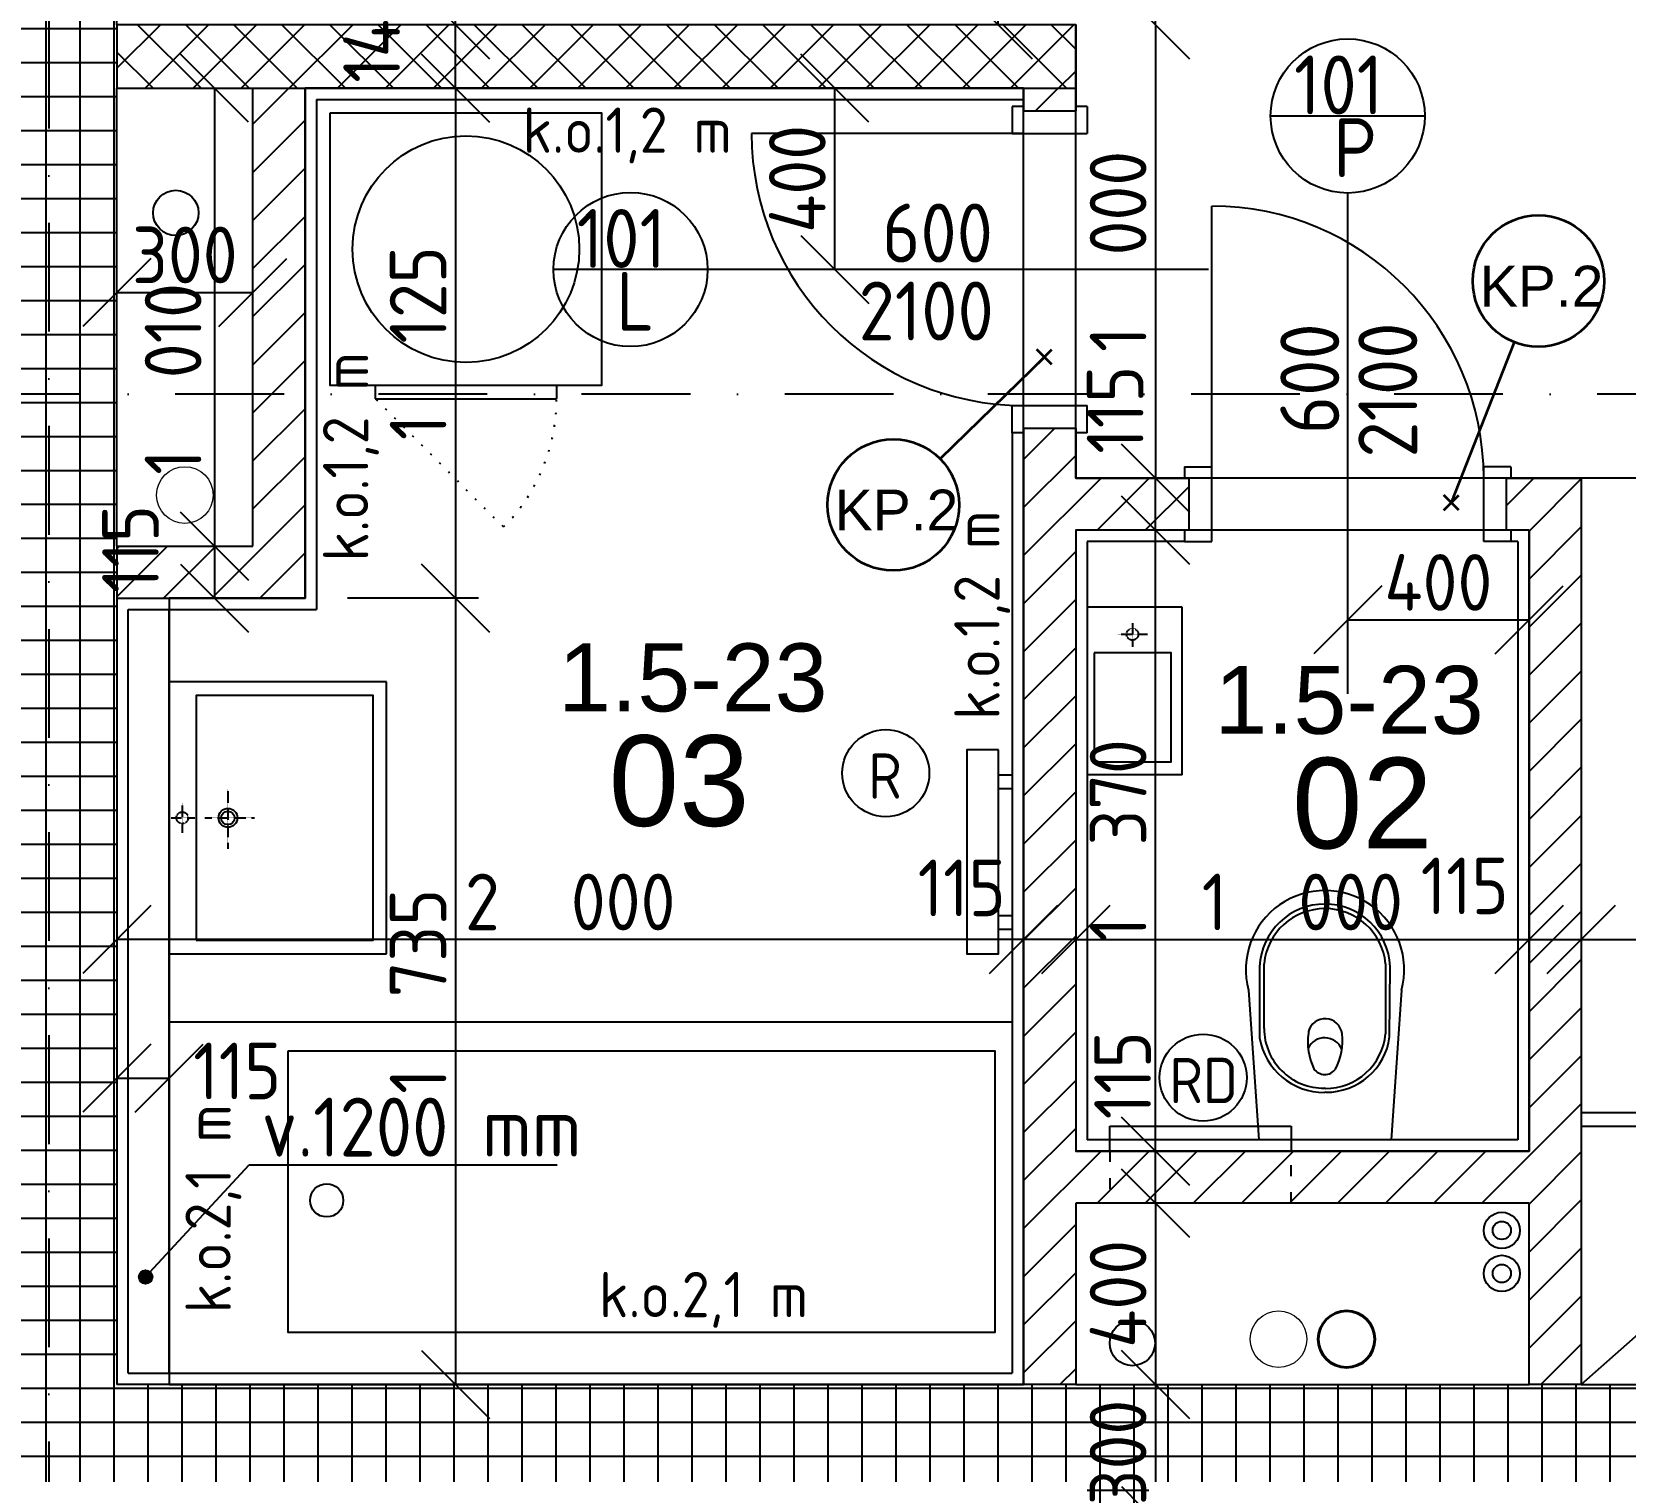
# Model space of a CAD drawing. Extents: x 4511820 to 5180432, y -1526536 to -944957.
# Drawn here: x 5142795 to 5146309, y -1297136 to -1293961 of the extents above; entities that cross this region are included whole.
import ezdxf

# ---------------------------------------------------------------- set-up
doc = ezdxf.new("R2010")
doc.units = 0
doc.header["$MEASUREMENT"] = 0
for name, pattern in [('ACAD_ISO03W100', [30, 12, -18]), ('ACAD_ISO07W100', [3.5, 0.5, -3]), ('BODKOCIARKOVANA_3', [5.6, 3, -1.3, 0, -1.3]), ('DASHED', [0.75, 0.5, -0.25])]:
    doc.linetypes.add(name, pattern=pattern)
doc.layers.get('0').update_dxf_attribs({"linetype": 'CONTINUOUS'})
doc.layers.get('Defpoints').update_dxf_attribs({"color": 61, "linetype": 'CONTINUOUS'})
for name, color, linetype in [('DVERE', 45, 'CONTINUOUS'), ('KÓTY', 4, 'CONTINUOUS'), ('MÚRY', 1, 'CONTINUOUS'), ('osi', 253, 'CONTINUOUS'), ('Plochy', 41, 'CONTINUOUS'), ('POPIS', 7, 'CONTINUOUS'), ('TENKÁ', 7, 'CONTINUOUS'), ('tzb', 153, 'CONTINUOUS'), ('Z-Kúrenie', 101, 'CONTINUOUS'), ('ZARIADENIE', 47, 'CONTINUOUS'), ('ZARIADENIE1', 145, 'CONTINUOUS'), ('ZARIADOVACIE', 144, 'CONTINUOUS'), ('zz-vetr', 52, 'CONTINUOUS'), ('ŠRAFY', 82, 'CONTINUOUS')]:
    doc.layers.add(name, color=color, linetype=linetype)
for name, color, linetype, lineweight in [('preklady', 74, 'CONTINUOUS', 35), ('zz-kanal-daždová', 136, 'CONTINUOUS', 40), ('zz-kanal-splaskova', 37, 'CONTINUOUS', 18)]:
    doc.layers.add(name, color=color, linetype=linetype, lineweight=lineweight)
doc.styles.add('ARIAL', font='arial.ttf')
doc.styles.add('STYLE1', font='isocp.shx')
doc.dimstyles.new('STANDARD-50', dxfattribs={"dimtxt": 125, "dimasz": 150, "dimexe": 10, "dimexo": 200, "dimgap": 20, "dimtad": 1, "dimdsep": 46, "dimlunit": 6, "dimtxsty": 'STYLE1', "dimblk1": 'OBLIQUE', "dimblk2": 'OBLIQUE', "dimsah": 1, "dimcen": 2.5, "dimse1": 1, "dimse2": 1, "dimadec": 0, "dimazin": 0, "dimtfac": 1, "dimtmove": 1, "dimatfit": 3, "dimldrblk": 'OBLIQUE', "dimfxl": 1, "dimtolj": 1, "dimtzin": 0, "dimarcsym": 0})
pattern_1 = [(45, (515270.5, 128041), (-53.0330086, 53.0330086), [])]

# ---------------------------------------------------------------- blocks, each defined once
blk = doc.blocks.new('pračka')
at = {"layer": 'ZARIADENIE1', "color": 8, "linetype": 'ACAD_ISO07W100', "ltscale": 8}
blk.add_line((4536136.9, -1117296.3), (4536419.7, -1117579.2), dxfattribs=at)
at = {"layer": 'ZARIADENIE1', "color": 8}
for p, q in [((4536419.7, -1117579.2), (4536019.7, -1117579.2)), ((4536019.7, -1117609.2), (4536019.7, -1117579.2)), ((4536419.7, -1117609.2), (4536419.7, -1117579.2))]:
    blk.add_line(p, q, dxfattribs=at)
blk.add_lwpolyline([(4536519.7, -1118209.2), (4536519.7, -1117609.2), (4535919.7, -1117609.2), (4535919.7, -1118209.2)], close=True, dxfattribs=at)
blk.add_circle((4536219.7, -1117909.2), 250, dxfattribs=at)
at = {"layer": 'ZARIADENIE1', "color": 8, "linetype": 'ACAD_ISO07W100', "ltscale": 8}
blk.add_arc((4536419.7, -1117579.2), 400, 135, 180, dxfattribs=at)
blk = doc.blocks.new('_OBLIQUE')
at = {"color": 0, "linetype": 'ByBlock'}
blk.add_line((-0.5, -0.5), (0.5, 0.5), dxfattribs=at)
blk = doc.blocks.new('*D25390')
at = {"layer": 'Defpoints', "color": 0}
for p in [(5145097.5, -1296545.2), (5145097.5, -1296945.2), (5145273.5, -1296945.2)]:
    blk.add_point(p, dxfattribs=at)
at = {"layer": 'KÓTY', "color": 0, "lineweight": -2}
blk.add_line((5145273.5, -1296545.2), (5145273.5, -1296945.2), dxfattribs=at)
at = {"layer": 'KÓTY', "color": 0, "linetype": 'ByBlock', "lineweight": -2, "xscale": 150, "yscale": 150, "zscale": 150}
for p, rotation in [((5145273.5, -1296545.2), 90), ((5145273.5, -1296945.2), 270)]:
    blk.add_blockref('_OBLIQUE', p, dxfattribs=dict(at, rotation=rotation))
at = {"layer": 'KÓTY', "color": 0, "insert": (5145191, -1296745.2), "char_height": 125, "attachment_point": 5, "rotation": 90, "style": 'STYLE1'}
blk.add_mtext('\\A1;400', dxfattribs=at)
blk = doc.blocks.new('*D25391')
at = {"layer": 'Defpoints', "color": 0}
for p in [(5145273.5, -1296945.2), (5145273.5, -1297245.2), (5145273.5, -1297245.2)]:
    blk.add_point(p, dxfattribs=at)
at = {"layer": 'KÓTY', "color": 0, "lineweight": -2}
blk.add_line((5145273.5, -1296945.2), (5145273.5, -1297245.2), dxfattribs=at)
at = {"layer": 'KÓTY', "color": 0, "linetype": 'ByBlock', "lineweight": -2, "xscale": 150, "yscale": 150, "zscale": 150}
for p, rotation in [((5145273.5, -1296945.2), 90), ((5145273.5, -1297245.2), 270)]:
    blk.add_blockref('_OBLIQUE', p, dxfattribs=dict(at, rotation=rotation))
at = {"layer": 'KÓTY', "color": 0, "insert": (5145191, -1297095.2), "char_height": 125, "attachment_point": 5, "rotation": 90, "style": 'STYLE1'}
blk.add_mtext('\\A1;300', dxfattribs=at)
blk = doc.blocks.new('*D25392')
at = {"layer": 'Defpoints', "color": 0}
for p in [(5142982.5, -1294085.2), (5143282.5, -1294085.2), (5143282.5, -1294535.5)]:
    blk.add_point(p, dxfattribs=at)
at = {"layer": 'KÓTY', "color": 0, "lineweight": -2}
blk.add_line((5142982.5, -1294535.5), (5143282.5, -1294535.5), dxfattribs=at)
at = {"layer": 'KÓTY', "color": 0, "linetype": 'ByBlock', "lineweight": -2, "xscale": 150, "yscale": 150, "zscale": 150, "rotation": 180}
blk.add_blockref('_OBLIQUE', (5142982.5, -1294535.5), dxfattribs=at)
at = {"layer": 'KÓTY', "color": 0, "linetype": 'ByBlock', "lineweight": -2, "xscale": 150, "yscale": 150, "zscale": 150}
blk.add_blockref('_OBLIQUE', (5143282.5, -1294535.5), dxfattribs=at)
at = {"layer": 'KÓTY', "color": 0, "insert": (5143132.5, -1294453), "char_height": 125, "attachment_point": 5, "style": 'STYLE1'}
blk.add_mtext('\\A1;300', dxfattribs=at)
blk = doc.blocks.new('*D25393')
at = {"layer": 'Defpoints', "color": 0}
for p in [(5143282.5, -1294085.2), (5143197.5, -1295095.2), (5143282.5, -1295095.2)]:
    blk.add_point(p, dxfattribs=at)
at = {"layer": 'KÓTY', "color": 0, "lineweight": -2}
blk.add_line((5143197.5, -1294085.2), (5143197.5, -1295095.2), dxfattribs=at)
at = {"layer": 'KÓTY', "color": 0, "linetype": 'ByBlock', "lineweight": -2, "xscale": 150, "yscale": 150, "zscale": 150}
for p, rotation in [((5143197.5, -1294085.2), 90), ((5143197.5, -1295095.2), 270)]:
    blk.add_blockref('_OBLIQUE', p, dxfattribs=dict(at, rotation=rotation))
at = {"layer": 'KÓTY', "color": 0, "insert": (5143106.5, -1294726.5), "char_height": 125, "attachment_point": 5, "rotation": 90, "style": 'STYLE1'}
blk.add_mtext('\\A1;1ﾠ010', dxfattribs=at)
blk = doc.blocks.new('*D25394')
at = {"layer": 'Defpoints', "color": 0}
for p in [(5146097.5, -1295963.2), (5145097.5, -1296318.2), (5146097.5, -1296318.2)]:
    blk.add_point(p, dxfattribs=at)
at = {"layer": 'KÓTY', "color": 0, "lineweight": -2}
blk.add_line((5145097.5, -1295963.2), (5146097.5, -1295963.2), dxfattribs=at)
at = {"layer": 'KÓTY', "color": 0, "linetype": 'ByBlock', "lineweight": -2, "xscale": 150, "yscale": 150, "zscale": 150, "rotation": 180}
blk.add_blockref('_OBLIQUE', (5145097.5, -1295963.2), dxfattribs=at)
at = {"layer": 'KÓTY', "color": 0, "linetype": 'ByBlock', "lineweight": -2, "xscale": 150, "yscale": 150, "zscale": 150}
blk.add_blockref('_OBLIQUE', (5146097.5, -1295963.2), dxfattribs=at)
at = {"layer": 'KÓTY', "color": 0, "insert": (5145597.5, -1295880.6), "char_height": 125, "attachment_point": 5, "style": 'STYLE1'}
blk.add_mtext('\\A1;1ﾠ000', dxfattribs=at)
blk = doc.blocks.new('*D25395')
at = {"layer": 'Defpoints', "color": 0}
for p in [(5146212.5, -1295963.2), (5146097.5, -1296318.2), (5146212.5, -1296318.2)]:
    blk.add_point(p, dxfattribs=at)
at = {"layer": 'KÓTY', "color": 0, "lineweight": -2}
blk.add_line((5146097.5, -1295963.2), (5146212.5, -1295963.2), dxfattribs=at)
at = {"layer": 'KÓTY', "color": 0, "linetype": 'ByBlock', "lineweight": -2, "xscale": 150, "yscale": 150, "zscale": 150, "rotation": 180}
blk.add_blockref('_OBLIQUE', (5146097.5, -1295963.2), dxfattribs=at)
at = {"layer": 'KÓTY', "color": 0, "linetype": 'ByBlock', "lineweight": -2, "xscale": 150, "yscale": 150, "zscale": 150}
blk.add_blockref('_OBLIQUE', (5146212.5, -1295963.2), dxfattribs=at)
at = {"layer": 'KÓTY', "color": 0, "insert": (5145955.5, -1295845), "char_height": 125, "attachment_point": 5, "style": 'STYLE1'}
blk.add_mtext('\\A1;115', dxfattribs=at)
blk = doc.blocks.new('*D25413')
at = {"layer": 'Defpoints', "color": 0}
for p in [(5143282.5, -1295095.2), (5143197.5, -1295210.2), (5143282.5, -1295210.2)]:
    blk.add_point(p, dxfattribs=at)
at = {"layer": 'KÓTY', "color": 0, "lineweight": -2}
blk.add_line((5143197.5, -1295095.2), (5143197.5, -1295210.2), dxfattribs=at)
at = {"layer": 'KÓTY', "color": 0, "linetype": 'ByBlock', "lineweight": -2, "xscale": 150, "yscale": 150, "zscale": 150}
for p, rotation in [((5143197.5, -1295095.2), 90), ((5143197.5, -1295210.2), 270)]:
    blk.add_blockref('_OBLIQUE', p, dxfattribs=dict(at, rotation=rotation))
at = {"layer": 'KÓTY', "color": 0, "insert": (5143012.5, -1295101.9), "char_height": 125, "attachment_point": 5, "rotation": 90, "style": 'STYLE1'}
blk.add_mtext('\\A1;115', dxfattribs=at)
blk = doc.blocks.new('*D25414')
at = {"layer": 'Defpoints', "color": 0}
for p in [(5143397.5, -1294085.2), (5143397.5, -1295210.2), (5143729.5, -1295210.2)]:
    blk.add_point(p, dxfattribs=at)
at = {"layer": 'KÓTY', "color": 0, "lineweight": -2}
blk.add_line((5143729.5, -1294085.2), (5143729.5, -1295210.2), dxfattribs=at)
at = {"layer": 'KÓTY', "color": 0, "linetype": 'ByBlock', "lineweight": -2, "xscale": 150, "yscale": 150, "zscale": 150}
for p, rotation in [((5143729.5, -1294085.2), 90), ((5143729.5, -1295210.2), 270)]:
    blk.add_blockref('_OBLIQUE', p, dxfattribs=dict(at, rotation=rotation))
at = {"layer": 'KÓTY', "color": 0, "insert": (5143647, -1294647.7), "char_height": 125, "attachment_point": 5, "rotation": 90, "style": 'STYLE1'}
blk.add_mtext('\\A1;1ﾠ125', dxfattribs=at)
blk = doc.blocks.new('*D25415')
at = {"layer": 'Defpoints', "color": 0}
for p in [(5143397.5, -1295210.2), (5143397.5, -1296945.2), (5143729.5, -1296945.2)]:
    blk.add_point(p, dxfattribs=at)
at = {"layer": 'KÓTY', "color": 0, "lineweight": -2}
blk.add_line((5143729.5, -1295210.2), (5143729.5, -1296945.2), dxfattribs=at)
at = {"layer": 'KÓTY', "color": 0, "linetype": 'ByBlock', "lineweight": -2, "xscale": 150, "yscale": 150, "zscale": 150}
for p, rotation in [((5143729.5, -1295210.2), 90), ((5143729.5, -1296945.2), 270)]:
    blk.add_blockref('_OBLIQUE', p, dxfattribs=dict(at, rotation=rotation))
at = {"layer": 'KÓTY', "color": 0, "insert": (5143647, -1296077.7), "char_height": 125, "attachment_point": 5, "rotation": 90, "style": 'STYLE1'}
blk.add_mtext('\\A1;1ﾠ735', dxfattribs=at)
blk = doc.blocks.new('*D25416')
at = {"layer": 'Defpoints', "color": 0}
for p in [(5144982.5, -1295963.2), (5144982.5, -1295963.2), (5145097.5, -1295963.2)]:
    blk.add_point(p, dxfattribs=at)
at = {"layer": 'KÓTY', "color": 0, "lineweight": -2}
blk.add_line((5145097.5, -1295963.2), (5144982.5, -1295963.2), dxfattribs=at)
at = {"layer": 'KÓTY', "color": 0, "linetype": 'ByBlock', "lineweight": -2, "xscale": 150, "yscale": 150, "zscale": 150, "rotation": 180}
blk.add_blockref('_OBLIQUE', (5144982.5, -1295963.2), dxfattribs=at)
at = {"layer": 'KÓTY', "color": 0, "linetype": 'ByBlock', "lineweight": -2, "xscale": 150, "yscale": 150, "zscale": 150}
blk.add_blockref('_OBLIQUE', (5145097.5, -1295963.2), dxfattribs=at)
at = {"layer": 'KÓTY', "color": 0, "insert": (5144846, -1295849.5), "char_height": 125, "attachment_point": 5, "style": 'STYLE1'}
blk.add_mtext('\\A1;115', dxfattribs=at)
blk = doc.blocks.new('*D25417')
at = {"layer": 'Defpoints', "color": 0}
for p in [(5142982.5, -1295963.2), (5142982.5, -1295963.2), (5144982.5, -1295963.2)]:
    blk.add_point(p, dxfattribs=at)
at = {"layer": 'KÓTY', "color": 0, "lineweight": -2}
blk.add_line((5144982.5, -1295963.2), (5142982.5, -1295963.2), dxfattribs=at)
at = {"layer": 'KÓTY', "color": 0, "linetype": 'ByBlock', "lineweight": -2, "xscale": 150, "yscale": 150, "zscale": 150, "rotation": 180}
blk.add_blockref('_OBLIQUE', (5142982.5, -1295963.2), dxfattribs=at)
at = {"layer": 'KÓTY', "color": 0, "linetype": 'ByBlock', "lineweight": -2, "xscale": 150, "yscale": 150, "zscale": 150}
blk.add_blockref('_OBLIQUE', (5144982.5, -1295963.2), dxfattribs=at)
at = {"layer": 'KÓTY', "color": 0, "insert": (5143982.5, -1295880.6), "char_height": 125, "attachment_point": 5, "style": 'STYLE1'}
blk.add_mtext('\\A1;2ﾠ000', dxfattribs=at)
blk = doc.blocks.new('*D25418')
at = {"layer": 'Defpoints', "color": 0}
for p in [(5145273.5, -1296430.2), (5145273.5, -1296430.2), (5145273.5, -1296545.2)]:
    blk.add_point(p, dxfattribs=at)
at = {"layer": 'KÓTY', "color": 0, "lineweight": -2}
blk.add_line((5145273.5, -1296545.2), (5145273.5, -1296430.2), dxfattribs=at)
at = {"layer": 'KÓTY', "color": 0, "linetype": 'ByBlock', "lineweight": -2, "xscale": 150, "yscale": 150, "zscale": 150}
for p, rotation in [((5145273.5, -1296430.2), 90), ((5145273.5, -1296545.2), 270)]:
    blk.add_blockref('_OBLIQUE', p, dxfattribs=dict(at, rotation=rotation))
at = {"layer": 'KÓTY', "color": 0, "insert": (5145201, -1296263), "char_height": 125, "attachment_point": 5, "rotation": 90, "style": 'STYLE1'}
blk.add_mtext('\\A1;115', dxfattribs=at)
blk = doc.blocks.new('*D25419')
at = {"layer": 'Defpoints', "color": 0}
for p in [(5145097.5, -1295060.2), (5145273.5, -1295060.2), (5145097.5, -1296430.2)]:
    blk.add_point(p, dxfattribs=at)
at = {"layer": 'KÓTY', "color": 0, "lineweight": -2}
blk.add_line((5145273.5, -1296430.2), (5145273.5, -1295060.2), dxfattribs=at)
at = {"layer": 'KÓTY', "color": 0, "linetype": 'ByBlock', "lineweight": -2, "xscale": 150, "yscale": 150, "zscale": 150}
for p, rotation in [((5145273.5, -1295060.2), 90), ((5145273.5, -1296430.2), 270)]:
    blk.add_blockref('_OBLIQUE', p, dxfattribs=dict(at, rotation=rotation))
at = {"layer": 'KÓTY', "color": 0, "insert": (5145191, -1295745.2), "char_height": 125, "attachment_point": 5, "rotation": 90, "style": 'STYLE1'}
blk.add_mtext('\\A1;1ﾠ370', dxfattribs=at)
blk = doc.blocks.new('*D25420')
at = {"layer": 'Defpoints', "color": 0}
for p in [(5145097.5, -1294945.2), (5145273.5, -1294945.2), (5145097.5, -1295060.2)]:
    blk.add_point(p, dxfattribs=at)
at = {"layer": 'KÓTY', "color": 0, "lineweight": -2}
blk.add_line((5145273.5, -1295060.2), (5145273.5, -1294945.2), dxfattribs=at)
at = {"layer": 'KÓTY', "color": 0, "linetype": 'ByBlock', "lineweight": -2, "xscale": 150, "yscale": 150, "zscale": 150}
for p, rotation in [((5145273.5, -1294945.2), 90), ((5145273.5, -1295060.2), 270)]:
    blk.add_blockref('_OBLIQUE', p, dxfattribs=dict(at, rotation=rotation))
at = {"layer": 'KÓTY', "color": 0, "insert": (5145184.5, -1294794.5), "char_height": 125, "attachment_point": 5, "rotation": 90, "style": 'STYLE1'}
blk.add_mtext('\\A1;115', dxfattribs=at)
blk = doc.blocks.new('*D25421')
at = {"layer": 'Defpoints', "color": 0}
for p in [(5143729.5, -1293945.2), (5143729.5, -1293945.2), (5143729.5, -1294085.2)]:
    blk.add_point(p, dxfattribs=at)
at = {"layer": 'KÓTY', "color": 0, "lineweight": -2}
blk.add_line((5143729.5, -1294085.2), (5143729.5, -1293945.2), dxfattribs=at)
at = {"layer": 'KÓTY', "color": 0, "linetype": 'ByBlock', "lineweight": -2, "xscale": 150, "yscale": 150, "zscale": 150}
for p, rotation in [((5143729.5, -1293945.2), 90), ((5143729.5, -1294085.2), 270)]:
    blk.add_blockref('_OBLIQUE', p, dxfattribs=dict(at, rotation=rotation))
at = {"layer": 'KÓTY', "color": 0, "insert": (5143544.5, -1293964.4), "char_height": 125, "attachment_point": 5, "rotation": 90, "style": 'STYLE1'}
blk.add_mtext('\\A1;140', dxfattribs=at)
blk = doc.blocks.new('*D25422')
at = {"layer": 'Defpoints', "color": 0}
for p in [(5142982.5, -1286325.2), (5143729.5, -1286325.2), (5142982.5, -1293945.2)]:
    blk.add_point(p, dxfattribs=at)
at = {"layer": 'KÓTY', "color": 0, "lineweight": -2}
blk.add_line((5143729.5, -1293945.2), (5143729.5, -1286325.2), dxfattribs=at)
at = {"layer": 'KÓTY', "color": 0, "linetype": 'ByBlock', "lineweight": -2, "xscale": 150, "yscale": 150, "zscale": 150}
for p, rotation in [((5143729.5, -1286325.2), 90), ((5143729.5, -1293945.2), 270)]:
    blk.add_blockref('_OBLIQUE', p, dxfattribs=dict(at, rotation=rotation))
at = {"layer": 'KÓTY', "color": 0, "insert": (5143647, -1290135.2), "char_height": 125, "attachment_point": 5, "rotation": 90, "style": 'STYLE1'}
blk.add_mtext('\\A1;7ﾠ620', dxfattribs=at)
blk = doc.blocks.new('*D25423')
at = {"layer": 'Defpoints', "color": 0}
for p in [(5145097.5, -1293945.2), (5145097.5, -1294945.2), (5145273.5, -1294945.2)]:
    blk.add_point(p, dxfattribs=at)
at = {"layer": 'KÓTY', "color": 0, "lineweight": -2}
blk.add_line((5145273.5, -1293945.2), (5145273.5, -1294945.2), dxfattribs=at)
at = {"layer": 'KÓTY', "color": 0, "linetype": 'ByBlock', "lineweight": -2, "xscale": 150, "yscale": 150, "zscale": 150}
for p, rotation in [((5145273.5, -1293945.2), 90), ((5145273.5, -1294945.2), 270)]:
    blk.add_blockref('_OBLIQUE', p, dxfattribs=dict(at, rotation=rotation))
at = {"layer": 'KÓTY', "color": 0, "insert": (5145191, -1294445.2), "char_height": 125, "attachment_point": 5, "rotation": 90, "style": 'STYLE1'}
blk.add_mtext('\\A1;1ﾠ000', dxfattribs=at)
blk = doc.blocks.new('*D25424')
at = {"layer": 'Defpoints', "color": 0}
for p in [(5145097.5, -1291035.2), (5145273.5, -1291035.2), (5145097.5, -1293945.2)]:
    blk.add_point(p, dxfattribs=at)
at = {"layer": 'KÓTY', "color": 0, "lineweight": -2}
blk.add_line((5145273.5, -1293945.2), (5145273.5, -1291035.2), dxfattribs=at)
at = {"layer": 'KÓTY', "color": 0, "linetype": 'ByBlock', "lineweight": -2, "xscale": 150, "yscale": 150, "zscale": 150}
for p, rotation in [((5145273.5, -1291035.2), 90), ((5145273.5, -1293945.2), 270)]:
    blk.add_blockref('_OBLIQUE', p, dxfattribs=dict(at, rotation=rotation))
at = {"layer": 'KÓTY', "color": 0, "insert": (5145191, -1292490.2), "char_height": 125, "attachment_point": 5, "rotation": 90, "style": 'STYLE1'}
blk.add_mtext('\\A1;2ﾠ910', dxfattribs=at)
blk = doc.blocks.new('*D25436')
at = {"layer": 'Defpoints', "color": 0}
for p in [(5144926.5, -1293035.2), (5145132.5, -1293035.2), (5145097.5, -1293945.2)]:
    blk.add_point(p, dxfattribs=at)
at = {"layer": 'KÓTY', "color": 0, "lineweight": -2}
blk.add_line((5144926.5, -1293945.2), (5144926.5, -1293035.2), dxfattribs=at)
at = {"layer": 'KÓTY', "color": 0, "linetype": 'ByBlock', "lineweight": -2, "xscale": 150, "yscale": 150, "zscale": 150}
for p, rotation in [((5144926.5, -1293035.2), 90), ((5144926.5, -1293945.2), 270)]:
    blk.add_blockref('_OBLIQUE', p, dxfattribs=dict(at, rotation=rotation))
at = {"layer": 'KÓTY', "color": 0, "insert": (5144846.5, -1293219.5), "char_height": 125, "attachment_point": 5, "rotation": 90, "style": 'STYLE1'}
blk.add_mtext('\\A1;910', dxfattribs=at)
blk = doc.blocks.new('*D25491')
at = {"layer": 'Defpoints', "color": 0}
for p in [(5144285.5, -1294085.2), (5144566, -1294085.2), (5144285.5, -1294485.2)]:
    blk.add_point(p, dxfattribs=at)
at = {"layer": 'KÓTY', "color": 0, "lineweight": -2}
blk.add_line((5144566, -1294485.2), (5144566, -1294085.2), dxfattribs=at)
at = {"layer": 'KÓTY', "color": 0, "linetype": 'ByBlock', "lineweight": -2, "xscale": 150, "yscale": 150, "zscale": 150}
for p, rotation in [((5144566, -1294085.2), 90), ((5144566, -1294485.2), 270)]:
    blk.add_blockref('_OBLIQUE', p, dxfattribs=dict(at, rotation=rotation))
at = {"layer": 'KÓTY', "color": 0, "insert": (5144483.5, -1294285.2), "char_height": 125, "attachment_point": 5, "rotation": 90, "style": 'STYLE1'}
blk.add_mtext('\\A1;400', dxfattribs=at)
blk = doc.blocks.new('*D25492')
at = {"layer": 'Defpoints', "color": 0}
for p in [(5145697.5, -1295060.2), (5146097.5, -1295060.2), (5146097.5, -1295258)]:
    blk.add_point(p, dxfattribs=at)
at = {"layer": 'KÓTY', "color": 0, "lineweight": -2}
blk.add_line((5145697.5, -1295258), (5146097.5, -1295258), dxfattribs=at)
at = {"layer": 'KÓTY', "color": 0, "linetype": 'ByBlock', "lineweight": -2, "xscale": 150, "yscale": 150, "zscale": 150, "rotation": 180}
blk.add_blockref('_OBLIQUE', (5145697.5, -1295258), dxfattribs=at)
at = {"layer": 'KÓTY', "color": 0, "linetype": 'ByBlock', "lineweight": -2, "xscale": 150, "yscale": 150, "zscale": 150}
blk.add_blockref('_OBLIQUE', (5146097.5, -1295258), dxfattribs=at)
at = {"layer": 'KÓTY', "color": 0, "insert": (5145897.5, -1295175.5), "char_height": 125, "attachment_point": 5, "style": 'STYLE1'}
blk.add_mtext('\\A1;400', dxfattribs=at)
blk = doc.blocks.new('*D25520')
at = {"layer": 'Defpoints', "color": 0}
for p in [(5143097.5, -1296269), (5142982.5, -1296465.7), (5143097.5, -1296465.7)]:
    blk.add_point(p, dxfattribs=at)
at = {"layer": 'KÓTY', "color": 0, "lineweight": -2}
blk.add_line((5142982.5, -1296269), (5143097.5, -1296269), dxfattribs=at)
at = {"layer": 'KÓTY', "color": 0, "linetype": 'ByBlock', "lineweight": -2, "xscale": 150, "yscale": 150, "zscale": 150, "rotation": 180}
blk.add_blockref('_OBLIQUE', (5142982.5, -1296269), dxfattribs=at)
at = {"layer": 'KÓTY', "color": 0, "linetype": 'ByBlock', "lineweight": -2, "xscale": 150, "yscale": 150, "zscale": 150}
blk.add_blockref('_OBLIQUE', (5143097.5, -1296269), dxfattribs=at)
at = {"layer": 'KÓTY', "color": 0, "insert": (5143248, -1296253.5), "char_height": 125, "attachment_point": 5, "style": 'STYLE1'}
blk.add_mtext('\\A1;115', dxfattribs=at)
blk = doc.blocks.new('*D31543')
at = {"layer": 'Defpoints', "color": 0}
for p in [(5147507.5, -1295963.2), (5147507.5, -1295963.2), (5146212.5, -1296318.2)]:
    blk.add_point(p, dxfattribs=at)
at = {"layer": 'KÓTY', "color": 0, "lineweight": -2}
blk.add_line((5146212.5, -1295963.2), (5147507.5, -1295963.2), dxfattribs=at)
at = {"layer": 'KÓTY', "color": 0, "linetype": 'ByBlock', "lineweight": -2, "xscale": 150, "yscale": 150, "zscale": 150, "rotation": 180}
blk.add_blockref('_OBLIQUE', (5146212.5, -1295963.2), dxfattribs=at)
at = {"layer": 'KÓTY', "color": 0, "linetype": 'ByBlock', "lineweight": -2, "xscale": 150, "yscale": 150, "zscale": 150}
blk.add_blockref('_OBLIQUE', (5147507.5, -1295963.2), dxfattribs=at)
at = {"layer": 'KÓTY', "color": 0, "insert": (5146860, -1295880.6), "char_height": 125, "attachment_point": 5, "style": 'STYLE1'}
blk.add_mtext('\\A1;1ﾠ295', dxfattribs=at)

msp = doc.modelspace()

# ---------------------------------------------------------------- hatches: boundary and pattern name
at = {"layer": 'KÓTY'}
h = msp.add_hatch(color=256, dxfattribs=at)
h.dxf.hatch_style = 1
h.paths.add_polyline_path([(5143030.972, -1296707.883, -0.65381715), (5143056.146, -1296696.861, -1.52947961)])
at = {"layer": 'ŠRAFY', "ltscale": 0.25}
h = msp.add_hatch(dxfattribs=at)
h.set_pattern_fill('ANSI37', color=256, scale=600, angle=45)
h.set_pattern_definition([(90, (-3307273.674, 493071.734), (-75, 1e-14), []), (180, (-3307273.674, 493071.734), (-1e-14, -75), [])])
h.paths.add_polyline_path([(5147482.5, -1297060.191), (5147482.5, -1296945.191), (5146212.5, -1296945.191), (5146097.5, -1296945.191), (5145097.5, -1296945.191), (5144982.5, -1296945.191), (5142982.5, -1296945.191), (5142982.5, -1295210.191), (5142982.5, -1295095.191), (5142982.5, -1294085.191), (5142982.5, -1293945.191), (5142982.5, -1286325.191), (5142682.5, -1286325.191), (5142682.5, -1290360.191), (5142682.5, -1290475.191), (5142682.5, -1291475.191), (5142682.5, -1291590.191), (5142682.5, -1293840.191), (5142682.5, -1293955.191), (5142682.5, -1299245.191), (5142982.5, -1299245.191), (5142982.5, -1297245.191), (5147232.5, -1297245.191), (5147482.5, -1297245.191)])
h = msp.add_hatch(dxfattribs=at)
h.set_pattern_fill('ANSI37', color=256, scale=600, style=0)
h.set_pattern_definition([(45, (-2973754.684, 351431.784), (-53.0330086, 53.0330086), []), (135, (-2973754.684, 351431.784), (-53.0330086, -53.0330086), [])])
h.paths.add_polyline_path([(5142982.5, -1293945.191), (5142982.5, -1294085.191), (5143282.5, -1294085.191), (5143397.5, -1294085.191), (5144982.5, -1294085.191), (5145097.5, -1294085.191), (5145097.5, -1293945.191), (5145082.5, -1293945.191), (5144482.5, -1293945.191)])
h.paths.add_polyline_path([(5143419.5, -1294101.991), (5143419.5, -1293826.892), (5143669.5, -1293826.892), (5143669.5, -1294101.991)], flags=9)
h = msp.add_hatch(dxfattribs=at)
h.set_pattern_fill('ANSI31', color=256, scale=600, style=0)
h.set_pattern_definition(pattern_1)
h.paths.add_polyline_path([(5144982.5, -1294085.191), (5144982.5, -1294110.191), (5144982.5, -1294125.191), (5144982.5, -1294135.191), (5145097.5, -1294135.191), (5145097.5, -1294125.191), (5145097.5, -1294085.191)])
h.paths.add_polyline_path([(5143282.5, -1294085.191), (5143282.5, -1295095.191), (5142982.5, -1295095.191), (5142982.5, -1295210.191), (5143097.5, -1295210.191), (5143397.5, -1295210.191), (5143397.5, -1294085.191)])
h = msp.add_hatch(dxfattribs=at)
h.set_pattern_fill('ANSI31', color=256, scale=600, style=0)
h.set_pattern_definition(pattern_1)
h.paths.add_polyline_path([(5145097.5, -1296945.191), (5145097.5, -1296545.191), (5146097.5, -1296545.191), (5146097.5, -1296945.191), (5146212.5, -1296945.191), (5146212.5, -1294945.191), (5146047.5, -1294945.191), (5146047.5, -1295060.191), (5146097.5, -1295060.191), (5146097.5, -1296430.191), (5145097.5, -1296430.191), (5145097.5, -1295060.191), (5145347.5, -1295060.191), (5145347.5, -1294945.191), (5145097.5, -1294945.191), (5145097.5, -1294835.191), (5144982.5, -1294835.191), (5144982.5, -1296945.191)])

# ---------------------------------------------------------------- linework, layer by layer
at = {"layer": 'DVERE', "ltscale": 0.25}
for p, q in [((5144957.5, -1294125.191), (5144957.5, -1294185.191)), ((5144982.5, -1294125.191), (5144957.5, -1294125.191)), ((5145122.5, -1294125.191), (5145097.5, -1294125.191)), ((5145122.5, -1294125.191), (5145122.5, -1294185.191)), ((5145527.5, -1294146.363), (5145867.5, -1294146.363)), ((5144982.5, -1294185.191), (5144382.5, -1294185.191)), ((5144957.5, -1294185.191), (5145122.5, -1294185.191)), ((5144982.5, -1294785.191), (5144982.5, -1294185.191)), ((5145097.5, -1294785.191), (5145097.5, -1294185.191)), ((5145697.5, -1295421.02), (5145697.5, -1294316.363)), ((5145397.5, -1294945.191), (5145397.5, -1294345.191)), ((5144285.5, -1294485.191), (5143945.5, -1294485.191)), ((5145390.156, -1294485.191), (5144285.5, -1294485.191)), ((5144957.5, -1294845.191), (5144957.5, -1294785.191)), ((5144957.5, -1294785.191), (5145122.5, -1294785.191)), ((5145122.5, -1294845.191), (5145122.5, -1294785.191)), ((5144982.5, -1294845.191), (5144957.5, -1294845.191)), ((5145122.5, -1294845.191), (5145097.5, -1294845.191)), ((5145337.5, -1294920.191), (5145397.5, -1294920.191)), ((5145337.5, -1294920.191), (5145337.5, -1294945.191)), ((5145397.5, -1295085.191), (5145397.5, -1294920.191)), ((5145997.5, -1294945.191), (5145397.5, -1294945.191)), ((5146057.5, -1294920.191), (5145997.5, -1294920.191)), ((5145997.5, -1295085.191), (5145997.5, -1294920.191)), ((5146057.5, -1294920.191), (5146057.5, -1294945.191)), ((5145337.5, -1295060.191), (5145337.5, -1295085.191)), ((5145337.5, -1295085.191), (5145397.5, -1295085.191)), ((5145997.5, -1295060.191), (5145397.5, -1295060.191)), ((5146057.5, -1295085.191), (5145997.5, -1295085.191)), ((5146057.5, -1295060.191), (5146057.5, -1295085.191))]:
    msp.add_line(p, q, dxfattribs=at)
for centre in [(5145697.5, -1294146.363), (5144115.5, -1294485.191)]:
    msp.add_circle(centre, 170, dxfattribs=at)
for centre, start, end in [((5144982.5, -1294185.191), 180, 270), ((5145397.5, -1294945.191), 0, 90)]:
    msp.add_arc(centre, 600, start, end, dxfattribs=at)
at = {"layer": 'KÓTY'}
for p, q in [((5143780.5, -1295210.191), (5143491.5, -1295210.191)), ((5143045.972, -1296707.883), (5143273.972, -1296460.883)), ((5143273.972, -1296460.883), (5143953.472, -1296460.883))]:
    msp.add_line(p, q, dxfattribs=at)
msp.add_circle((5143045.972, -1296707.883), 15, dxfattribs=at)
at = {"layer": 'MÚRY', "ltscale": 0.25}
for p, q in [((5145097.5, -1293945.191), (5145097.5, -1294135.191)), ((5142982.5, -1294085.191), (5143282.5, -1294085.191)), ((5143397.5, -1294085.191), (5144982.5, -1294085.191)), ((5144982.5, -1294085.191), (5144982.5, -1294135.191)), ((5144982.5, -1294135.191), (5145097.5, -1294135.191)), ((5144982.5, -1294835.191), (5144982.5, -1296945.191)), ((5144982.5, -1294835.191), (5145097.5, -1294835.191)), ((5145097.5, -1294835.191), (5145097.5, -1294945.191)), ((5145097.5, -1294945.191), (5145347.5, -1294945.191)), ((5145347.5, -1295060.191), (5145347.5, -1294945.191)), ((5146047.5, -1294945.191), (5146212.5, -1294945.191)), ((5146047.5, -1295060.191), (5146047.5, -1294945.191)), ((5146212.5, -1294945.191), (5146212.5, -1296945.191)), ((5145097.5, -1295060.191), (5145097.5, -1296430.191)), ((5145347.5, -1295060.191), (5145097.5, -1295060.191)), ((5146097.5, -1295060.191), (5146047.5, -1295060.191)), ((5146097.5, -1295060.191), (5146097.5, -1296430.191)), ((5142982.5, -1295095.191), (5143282.5, -1295095.191)), ((5142982.5, -1295210.191), (5142982.5, -1296945.191)), ((5142982.5, -1295210.191), (5143397.5, -1295210.191)), ((5146097.5, -1296430.191), (5145097.5, -1296430.191)), ((5145097.5, -1296545.191), (5145097.5, -1296945.191)), ((5146097.5, -1296545.191), (5145097.5, -1296545.191)), ((5144982.5, -1296945.191), (5142982.5, -1296945.191)), ((5145097.5, -1296945.191), (5146097.5, -1296945.191)), ((5146212.5, -1296945.191), (5147507.5, -1296945.191))]:
    msp.add_line(p, q, dxfattribs=at)
at = {"layer": 'MÚRY'}
for p, q in [((5142982.5, -1295095.191), (5142982.5, -1294085.191)), ((5143282.5, -1295095.191), (5143282.5, -1294085.191)), ((5143397.5, -1295210.191), (5143397.5, -1294085.191)), ((5146097.5, -1296945.191), (5146097.5, -1296545.191))]:
    msp.add_line(p, q, dxfattribs=at)
at = {"layer": 'osi', "linetype": 'BODKOCIARKOVANA_3', "ltscale": 80}
for p, q in [((5142832.5, -1284972.097), (5142832.5, -1316900)), ((5157242.5, -1294760.191), (5093572.5, -1294760.191))]:
    msp.add_line(p, q, dxfattribs=at)
at = {"layer": 'Plochy'}
for points in [[(5142982.5, -1286325.191), (5145997.5, -1286325.191), (5145997.5, -1291035.191), (5147452.5, -1291035.191), (5147507.5, -1291035.191), (5147507.5, -1294945.191), (5145097.5, -1294945.191), (5145097.5, -1293945.191), (5142982.5, -1293945.191)], [(5143097.5, -1295210.191), (5143097.5, -1296945.191), (5144982.5, -1296945.191), (5144982.5, -1294085.191), (5143397.5, -1294085.191), (5143397.5, -1295210.191)], [(5147507.5, -1294945.191), (5146212.5, -1294945.191), (5146212.5, -1296945.191), (5147507.5, -1296945.191)], [(5146097.5, -1295060.191), (5145097.5, -1295060.191), (5145097.5, -1296430.191), (5146097.5, -1296430.191)]]:
    msp.add_lwpolyline(points, close=True, dxfattribs=at)
at = {"layer": 'preklady'}
for p, q in [((5145011.765, -1294694.999), (5145044.999, -1294661.765)), ((5145045, -1294695), (5145011.766, -1294661.766)), ((5145926.382, -1294999.382), (5146065.246, -1294645.517)), ((5145028.382, -1294678.382), (5144798.83, -1294903.104)), ((5145909.765, -1295015.999), (5145942.999, -1294982.765)), ((5145943, -1295016), (5145909.766, -1294982.766))]:
    msp.add_line(p, q, dxfattribs=at)
at = {"layer": 'preklady', "ltscale": 0.25}
for centre in [(5146118.215, -1294510.538), (5144695.215, -1295004.538)]:
    msp.add_circle(centre, 145, dxfattribs=at)
at = {"layer": 'TENKÁ'}
for p, q in [((5142982.5, -1293945.191), (5142982.5, -1294085.191)), ((5143282.5, -1294085.191), (5143397.5, -1294085.191)), ((5144982.5, -1294085.191), (5145097.5, -1294085.191)), ((5142982.5, -1295095.191), (5142982.5, -1295210.191)), ((5145097.5, -1296945.191), (5144982.5, -1296945.191)), ((5146212.5, -1296945.191), (5146097.5, -1296945.191))]:
    msp.add_line(p, q, dxfattribs=at)
at = {"layer": 'TENKÁ', "ltscale": 0.25}
for p, q in [((5143422.5, -1294110.191), (5143422.5, -1295235.191)), ((5143422.5, -1294110.191), (5144982.5, -1294110.191)), ((5144957.5, -1294845.191), (5144957.5, -1296920.191)), ((5145337.5, -1295085.191), (5145122.5, -1295085.191)), ((5145122.5, -1295085.191), (5145122.5, -1296405.191)), ((5146072.5, -1295085.191), (5146057.5, -1295085.191)), ((5146072.5, -1295085.191), (5146072.5, -1296405.191)), ((5143007.5, -1295235.191), (5143422.5, -1295235.191)), ((5143007.5, -1296920.191), (5143007.5, -1295235.191)), ((5143097.5, -1296920.191), (5143097.5, -1295235.191)), ((5146072.5, -1296405.191), (5145122.5, -1296405.191)), ((5143007.5, -1296920.191), (5144957.5, -1296920.191))]:
    msp.add_line(p, q, dxfattribs=at)
at = {"layer": 'tzb'}
for p, q in [((5145172.5, -1296430.191), (5145172.5, -1296375.191)), ((5145172.5, -1296375.191), (5145572.5, -1296375.191)), ((5145572.5, -1296375.191), (5145572.5, -1296430.191))]:
    msp.add_line(p, q, dxfattribs=at)
at = {"layer": 'tzb', "linetype": 'ACAD_ISO03W100', "ltscale": 2}
for p, q in [((5145172.5, -1296430.191), (5145172.5, -1296545.191)), ((5145572.5, -1296545.191), (5145572.5, -1296430.191))]:
    msp.add_line(p, q, dxfattribs=at)
at = {"layer": 'tzb'}
msp.add_circle((5145378.687, -1296268.158), 96, dxfattribs=at)
at = {"layer": 'Z-Kúrenie', "linetype": 'Continuous'}
for p, q in [((5144927.5, -1295600.191), (5144957.5, -1295600.191)), ((5144927.5, -1295630.191), (5144957.5, -1295630.191)), ((5144927.5, -1295910.191), (5144957.5, -1295910.191)), ((5144927.5, -1295940.191), (5144957.5, -1295940.191))]:
    msp.add_line(p, q, dxfattribs=at)
msp.add_lwpolyline([(5144927.5, -1295545.191), (5144857.5, -1295545.191), (5144857.5, -1295995.191), (5144927.5, -1295995.191)], close=True, dxfattribs=at)
msp.add_circle((5144678.538, -1295596.361), 96, dxfattribs=at)
at = {"layer": 'Z-Kúrenie'}
for centre, radius in [((5146037.5, -1296605.191), 40), ((5146037.5, -1296605.191), 20), ((5146037.5, -1296700.191), 40), ((5146037.5, -1296700.191), 20)]:
    msp.add_circle(centre, radius, dxfattribs=at)
at = {"layer": 'ZARIADENIE'}
for p, q in [((5146212.5, -1296345.191), (5147497.5, -1296345.191)), ((5146212.5, -1296375.191), (5147497.5, -1296375.191)), ((5146212.5, -1296945.191), (5146855, -1296375.191))]:
    msp.add_line(p, q, dxfattribs=at)
at = {"layer": 'ZARIADOVACIE', "linetype": 'Continuous'}
for p, q in [((5145332.5, -1295230.191), (5145122.5, -1295230.191)), ((5145332.5, -1295600.191), (5145332.5, -1295230.191)), ((5145332.5, -1295600.191), (5145122.5, -1295600.191)), ((5145610.935, -1296166.194), (5145610.774, -1296169.903)), ((5145649.198, -1296300.312), (5145646.381, -1296300.875)), ((5145647.5, -1296292.223), (5145646.604, -1296291.401))]:
    msp.add_line(p, q, dxfattribs=at)
at = {"layer": 'ZARIADOVACIE', "linetype": 'DASHED'}
for p, q in [((5145223.062, -1295265.293), (5145223.062, -1295317.326)), ((5145190.198, -1295289.94), (5145255.925, -1295289.94)), ((5143227.271, -1295632.203), (5143227.271, -1295763.657)), ((5143126.848, -1295662.328), (5143126.848, -1295728.055)), ((5143102.201, -1295695.191), (5143154.235, -1295695.191)), ((5143176.607, -1295695.191), (5143286.152, -1295695.191))]:
    msp.add_line(p, q, dxfattribs=at)
at = {"layer": 'ZARIADOVACIE', "ltscale": 0.25}
for p, q in [((5143577.5, -1295395.191), (5143097.5, -1295395.191)), ((5143577.5, -1295995.191), (5143577.5, -1295395.191)), ((5143097.5, -1295995.191), (5143577.5, -1295995.191)), ((5143097.5, -1296145.191), (5144957.5, -1296145.191))]:
    msp.add_line(p, q, dxfattribs=at)
at = {"layer": 'ZARIADOVACIE'}
for p, q in [((5145503.282, -1296022.902), (5145503.282, -1296180.311)), ((5145513.137, -1296159.549), (5145513.137, -1296016.728)), ((5145781.147, -1296016.728), (5145781.147, -1296171.389)), ((5145790.044, -1296178.057), (5145791.17, -1296022.902)), ((5145478.686, -1296075.192), (5145501.762, -1296405.191)), ((5145816.313, -1296075.193), (5145793.237, -1296405.191))]:
    msp.add_line(p, q, dxfattribs=at)
at = {"layer": 'ZARIADOVACIE', "linetype": 'Continuous'}
msp.add_lwpolyline([(5145138.226, -1295330.761), (5145138.226, -1295571.087), (5145307.898, -1295571.087), (5145307.898, -1295330.761)], close=True, dxfattribs=at)
at = {"layer": 'ZARIADOVACIE', "ltscale": 0.25}
for points in [[(5143157.5, -1295965.191), (5143547.5, -1295965.191), (5143547.5, -1295425.191), (5143157.5, -1295425.191)], [(5143157.5, -1295965.191), (5143547.5, -1295965.191), (5143547.5, -1295425.191), (5143157.5, -1295425.191)], [(5143359.972, -1296209.691), (5143359.972, -1296829.691), (5144919.972, -1296829.691), (5144919.972, -1296209.691)]]:
    msp.add_lwpolyline(points, close=True, dxfattribs=at)
at = {"layer": 'ZARIADOVACIE', "linetype": 'DASHED'}
for centre in [(5145222.748, -1295289.94), (5143126.848, -1295694.878)]:
    msp.add_circle(centre, 12.931, dxfattribs=at)
at = {"layer": 'ZARIADOVACIE', "linetype": 'Continuous'}
for centre, radius in [((5143227.538, -1295694.918), 20.877), ((5143227.271, -1295695.191), 14.781)]:
    msp.add_circle(centre, radius, dxfattribs=at)
at = {"layer": 'ZARIADOVACIE', "ltscale": 0.25}
msp.add_circle((5143445.386, -1296538.99), 36.624, dxfattribs=at)
at = {"layer": 'ZARIADOVACIE', "linetype": 'Continuous'}
for centre, radius, start, end in [((5145647.5, -1296029.96), 174.768, 344.999903, 194.999834), ((5145647.226, -1296029.276), 144.085, 2.535471, 177.464529), ((5145647.142, -1296029.836), 134.645, 5.586614, 174.413386), ((5145647.5, -1296175.879), 37.825, 6.725682, 165.163801), ((5145646.063, -1296156.048), 144.828, 189.644186, 270.125906), ((5145645.02, -1296159.528), 131.883, 180.009129, 270.688221), ((5145747.613, -1296189.283), 138.205, 171.939221, 205.522023), ((5145646.931, -1296221.594), 41.261, 23.590956, 153.232972), ((5145648.43, -1296158.926), 133.3, 269.600093, 354.635422), ((5145650.551, -1296159.611), 140.707, 269.449007, 352.467037), ((5145551.726, -1296187.274), 134.275, 332.591351, 6.76835), ((5145647.004, -1296231.483), 29.701, 215.733795, 323.655963)]:
    msp.add_arc(centre, radius, start, end, dxfattribs=at)
at = {"layer": 'zz-kanal-daždová'}
msp.add_circle((5145695, -1296845.191), 62.5, dxfattribs=at)
at = {"layer": 'zz-kanal-splaskova'}
for centre in [(5143132.5, -1294982.691), (5145545, -1296845.191)]:
    msp.add_circle(centre, 62.5, dxfattribs=at)
at = {"layer": 'zz-vetr'}
for centre in [(5143112.5, -1294360.191), (5145222.5, -1296853.691)]:
    msp.add_circle(centre, 50, dxfattribs=at)

# ---------------------------------------------------------------- block references
at = {"layer": 'TENKÁ', "rotation": 180}
msp.add_blockref('pračka', (9679972.247, -2412349.383), dxfattribs=at)

# ---------------------------------------------------------------- texts
at = {"layer": 'DVERE', "style": 'STYLE1'}
for s, p in [('101', (5145578.97, -1294142.863)), ('P', (5145665.97, -1294281.5)), ('101', (5143996.97, -1294481.691)), ('L', (5144083.97, -1294620.328))]:
    msp.add_text(s, height=130, dxfattribs=at).set_placement(p)
at = {"layer": 'POPIS', "lineweight": 40, "ltscale": 0.25, "style": 'ARIAL'}
for s, height, p in [('1.5-23', 150, (5143955.911, -1295460.079)), ('1.5-23', 150, (5145403.411, -1295509.579)), ('03', 200, (5144067.339, -1295712.88)), ('02', 200, (5145574.588, -1295762.38))]:
    msp.add_text(s, height=height, dxfattribs=at).set_placement(p)
at = {"layer": 'preklady', "linetype": 'Continuous', "lineweight": 20, "style": 'ARIAL'}
for p in [(5145988.951, -1294566.795), (5144565.951, -1295060.795)]:
    msp.add_text('KP.2', height=90, dxfattribs=at).set_placement(p)
at = {"layer": 'TENKÁ', "linetype": 'Continuous', "style": 'STYLE1'}
for s, height, p in [('k.o.1,2 m', 100, (5143877.889, -1294227.617)), ('600', 130, (5144670.429, -1294469.608)), ('2100', 130, (5144618.655, -1294641.716)), ('v.1200 mm', 130, (5143301.344, -1296442.299)), ('k.o.2,1 m', 100, (5144046.278, -1296796.751))]:
    msp.add_text(s, height=height, dxfattribs=at).set_placement(p)
for s, height, p in [('600', 130, (5145678.917, -1294848.434)), ('2100', 130, (5145851.024, -1294900.208)), ('k.o.1,2 m', 100, (5143537.173, -1295128.731)), ('k.o.1,2 m', 100, (5144929.634, -1295478.265)), ('k.o.2,1 m', 100, (5143233.808, -1296787.75))]:
    msp.add_text(s, height=height, rotation=90, dxfattribs=at).set_placement(p)
at = {"layer": 'tzb', "style": 'STYLE1'}
msp.add_text('RD', height=100, dxfattribs=at).set_placement((5145304.06, -1296324.357))
at = {"layer": 'Z-Kúrenie', "linetype": 'Continuous', "style": 'STYLE1'}
msp.add_text('R', height=100, dxfattribs=at).set_placement((5144639.91, -1295652.56))

# ---------------------------------------------------------------- dimensions: what is measured, and where the dimension line sits
at = {"layer": 'KÓTY'}
for base, p1, p2, picture, middle in [((5143729.5, -1286325.191), (5142982.5, -1293945.191), (5142982.5, -1286325.191), '*D25422', (5143646.957, -1290135.191)), ((5145273.5, -1291035.191), (5145097.5, -1293945.191), (5145097.5, -1291035.191), '*D25424', (5145190.957, -1292490.191)), ((5143729.5, -1293945.191), (5143729.5, -1294085.191), (5143729.5, -1293945.191), '*D25421', (5143544.5, -1293964.441)), ((5145273.5, -1294945.191), (5145097.5, -1293945.191), (5145097.5, -1294945.191), '*D25423', (5145190.957, -1294445.191)), ((5143729.5, -1295210.191), (5143397.5, -1294085.191), (5143397.5, -1295210.191), '*D25414', (5143646.957, -1294647.691)), ((5144566, -1294085.191), (5144285.5, -1294485.191), (5144285.5, -1294085.191), '*D25491', (5144483.5, -1294285.191)), ((5143197.5, -1295210.191), (5143282.5, -1295095.191), (5143282.5, -1295210.191), '*D25413', (5143012.5, -1295101.941)), ((5145273.5, -1295060.191), (5145097.5, -1296430.191), (5145097.5, -1295060.191), '*D25419', (5145190.957, -1295745.191)), ((5143729.5, -1296945.191), (5143397.5, -1295210.191), (5143397.5, -1296945.191), '*D25415', (5143646.957, -1296077.691)), ((5145273.5, -1296945.191), (5145097.5, -1296545.191), (5145097.5, -1296945.191), '*D25390', (5145191, -1296745.191)), ((5145273.5, -1297245.191), (5145273.5, -1296945.191), (5145273.5, -1297245.191), '*D25391', (5145191, -1297095.191))]:
    dim = msp.add_linear_dim(base=base, p1=p1, p2=p2, angle=90, dimstyle='STANDARD-50', dxfattribs=at)
    dim.commit()
    dim.dimension.update_dxf_attribs({"geometry": picture, "text_midpoint": middle})
for base, p1, p2, picture, middle in [((5144926.5, -1293035.191), (5145097.5, -1293945.191), (5145132.5, -1293035.191), '*D25436', (5144929, -1293219.5)), ((5143197.5, -1295095.191), (5143282.5, -1294085.191), (5143282.5, -1295095.191), '*D25393', (5143189, -1294726.5)), ((5145273.5, -1294945.191), (5145097.5, -1295060.191), (5145097.5, -1294945.191), '*D25420', (5145267, -1294794.5)), ((5145273.5, -1296430.191), (5145273.5, -1296545.191), (5145273.5, -1296430.191), '*D25418', (5145283.5, -1296263))]:
    dim = msp.add_linear_dim(base=base, p1=p1, p2=p2, angle=90, dimstyle='STANDARD-50', dxfattribs=at)
    dim.commit()
    dim.dimension.update_dxf_attribs({"geometry": picture, "text_midpoint": middle, "dimtype": 160})
for base, p1, p2, picture, middle in [((5143282.5, -1294535.5), (5142982.5, -1294085.191), (5143282.5, -1294085.191), '*D25392', (5143132.5, -1294453)), ((5146097.5, -1295258), (5145697.5, -1295060.191), (5146097.5, -1295060.191), '*D25492', (5145897.5, -1295175.5)), ((5142982.5, -1295963.192), (5144982.5, -1295963.192), (5142982.5, -1295963.192), '*D25417', (5143982.5, -1295880.65)), ((5146097.5, -1295963.192), (5145097.5, -1296318.191), (5146097.5, -1296318.191), '*D25394', (5145597.5, -1295880.65)), ((5147507.5, -1295963.192), (5146212.5, -1296318.191), (5147507.5, -1295963.192), '*D31543', (5146860, -1295880.65))]:
    dim = msp.add_linear_dim(base=base, p1=p1, p2=p2, dimstyle='STANDARD-50', dxfattribs=at)
    dim.commit()
    dim.dimension.update_dxf_attribs({"geometry": picture, "text_midpoint": middle})
for base, p1, p2, picture, middle in [((5144982.5, -1295963.192), (5145097.5, -1295963.192), (5144982.5, -1295963.192), '*D25416', (5144846, -1295932)), ((5146212.5, -1295963.192), (5146097.5, -1296318.191), (5146212.5, -1296318.191), '*D25395', (5145955.5, -1295927.5)), ((5143097.5, -1296269), (5142982.5, -1296465.691), (5143097.5, -1296465.691), '*D25520', (5143248, -1296336))]:
    dim = msp.add_linear_dim(base=base, p1=p1, p2=p2, dimstyle='STANDARD-50', dxfattribs=at)
    dim.commit()
    dim.dimension.update_dxf_attribs({"geometry": picture, "text_midpoint": middle, "dimtype": 160})

doc.saveas('drawing.dxf')
